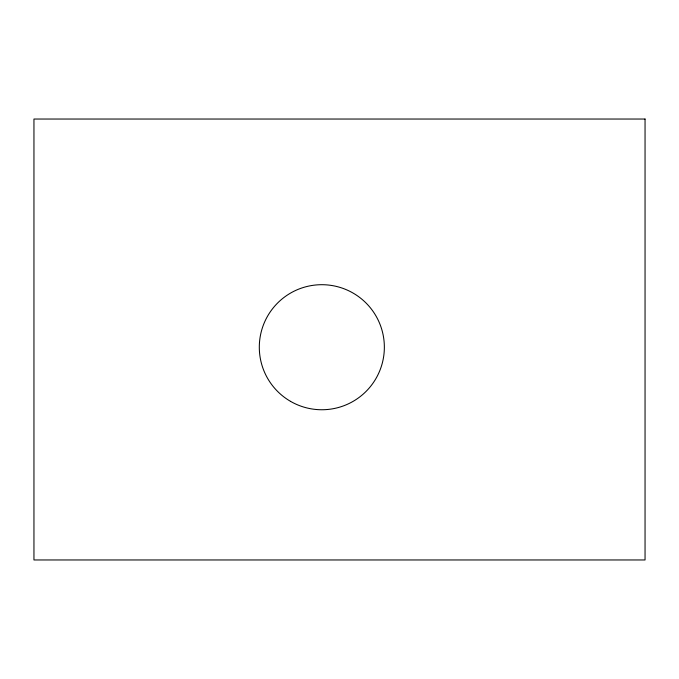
<?xml version="1.0" encoding="UTF-8"?>
<svg xmlns="http://www.w3.org/2000/svg" width="679" height="679" viewBox="0 0 679 679"><rect width="100%" height="100%" fill="white"/><g stroke="black" fill="none" stroke-linecap="round" stroke-linejoin="round"><path stroke-width="1.02" d="M645.05 119.037L33.95 119.037L33.95 559.963L645.05 559.963L645.05 119.037M290.57 401.374A62.527 62.527 0 0 0 384.356 347.224A62.527 62.527 0 0 0 290.57 293.073A62.527 62.527 0 0 0 290.57 401.374"/></g></svg>
